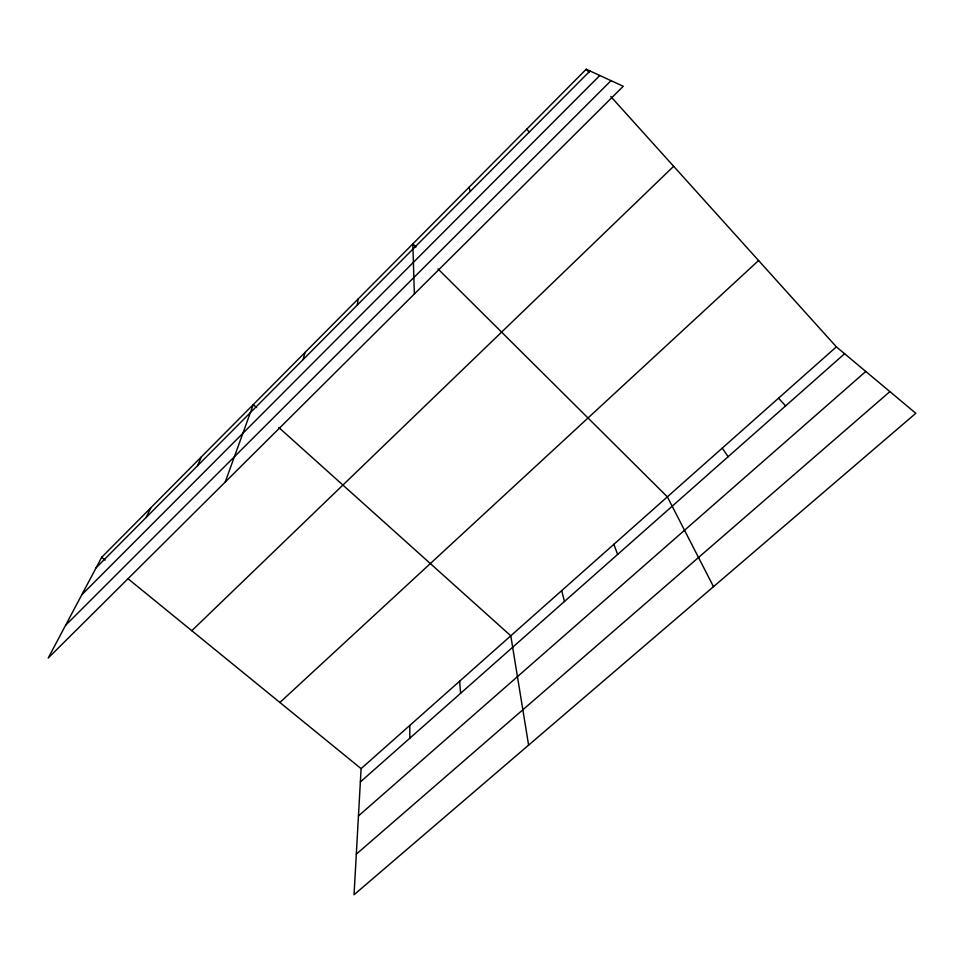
<?xml version="1.0" encoding="UTF-8"?>
<svg xmlns="http://www.w3.org/2000/svg" width="964" height="964" viewBox="0 0 964 964"><rect width="100%" height="100%" fill="white"/><g stroke="black" fill="none" stroke-linecap="round" stroke-linejoin="round"><path stroke-width="1.45" d="M836.366 346.847L361.102 768.645L354.041 894.749L915.8 413.291L836.366 346.847L610.863 96.605M357.27 305.082L358.186 298.924M303.082 359.584L305.022 352.463M225.227 482.036L253.279 404.591L256.605 407.579M197.536 465.757L201.38 456.864M146.13 517.463L150.878 507.739M101.69 557.276L48.2 658.063L623.25 86.266L586.208 69.251L101.69 557.276L105.112 560.072M96.111 567.784L589.992 70.987M81.795 594.776L599.789 75.493M65.576 625.323L611.019 80.651M191.8 630.697L673.655 166.29M279.885 702.467L758.572 260.521M360.355 781.949L844.597 353.74M358.451 815.942L865.793 371.465M356.319 854.152L889.88 391.613M127.935 578.665L361.102 768.645M278.765 427.474L510.787 635.794L528.609 745.136M415.966 247.013L412.821 243.892L414.363 293.972M437.945 268.86L667.353 496.846L713.505 586.666M778.563 398.156L785.6 405.916M586.208 69.251L589.161 72.529M526.766 129.128L529.272 132.068M722.241 448.139L728.133 456.719M613.851 544.323L617.635 554.433M468.998 187.317L470.287 191.39M561.687 590.631L564.482 601.44M459.647 681.174L460.599 693.297M409.772 725.446L409.845 738.171"/></g></svg>
